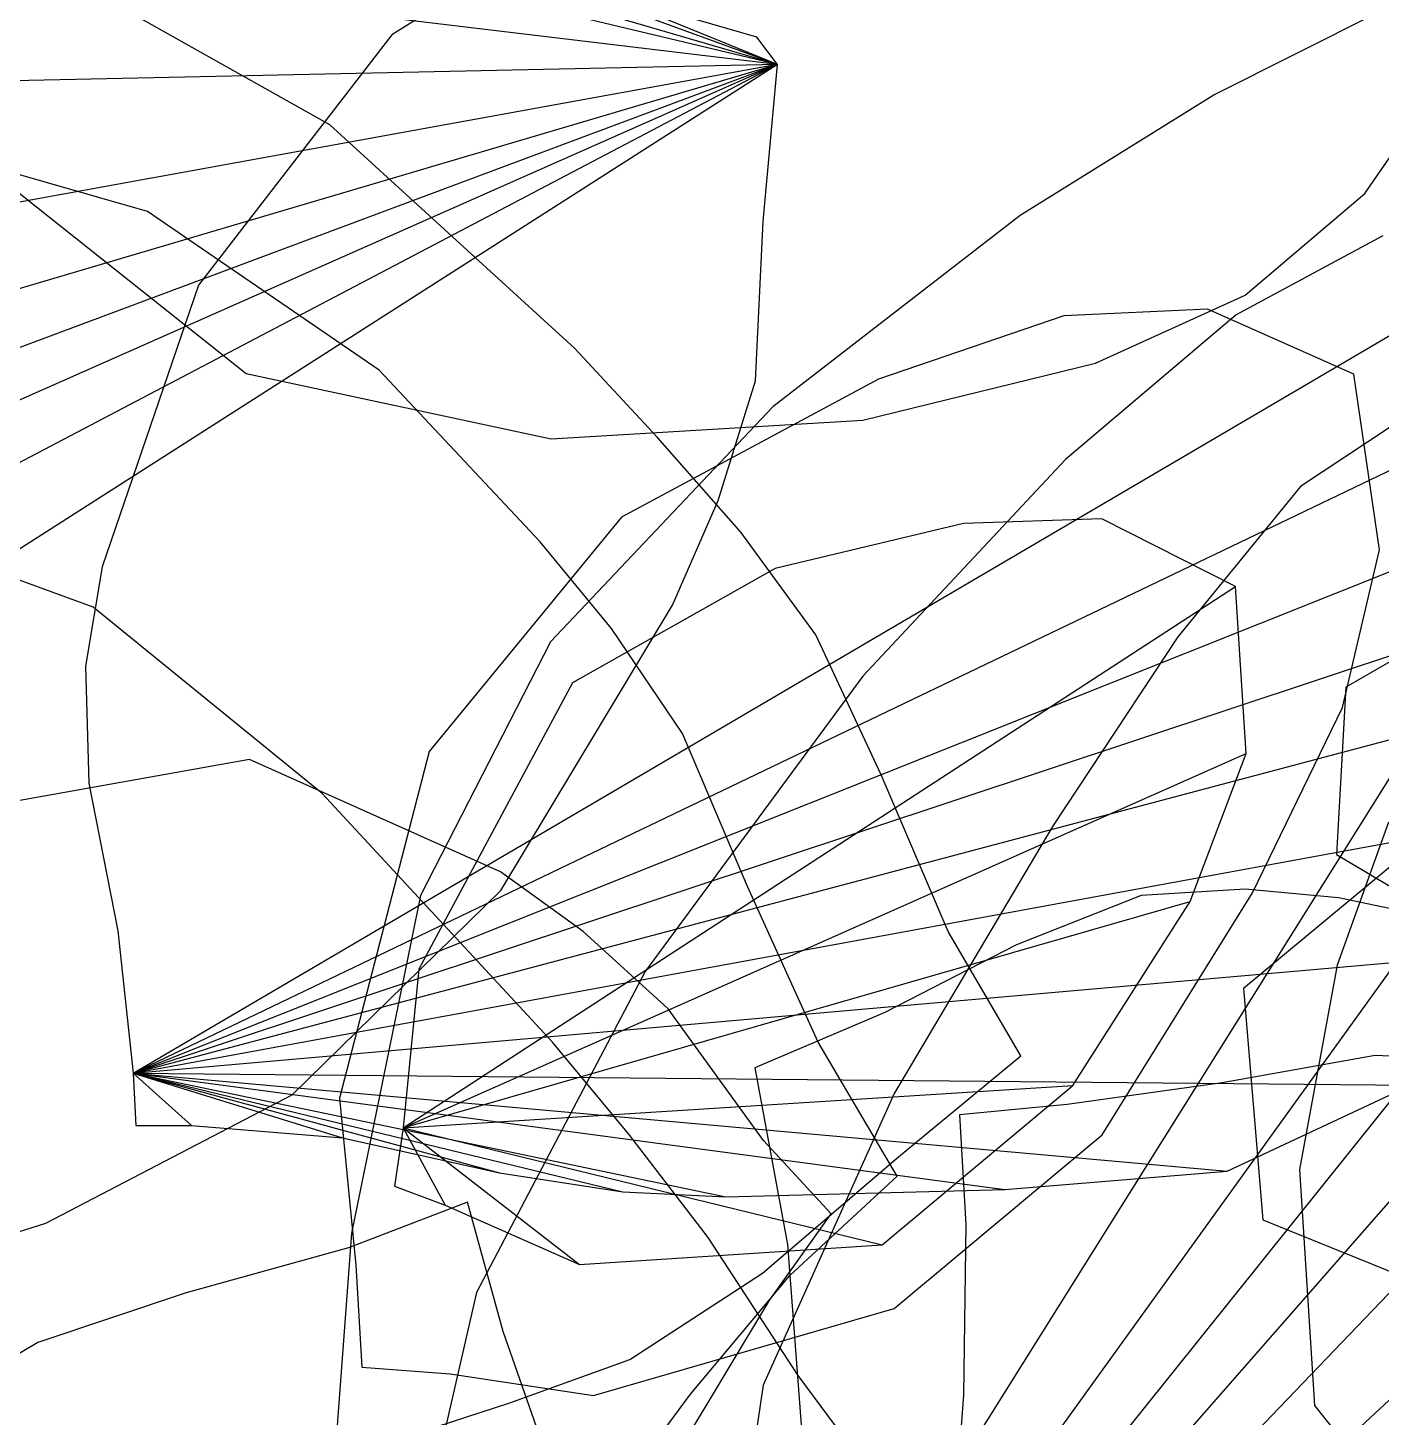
# Model space of a CAD drawing. Extents: x -23.2 to 18.8, y -18.4 to 11.3.
# Drawn here: x -4.3165 to -4.2648, y -0.546 to -0.4929 of the extents above; entities that cross this region are included whole.
import ezdxf

# ---------------------------------------------------------------- set-up
doc = ezdxf.new("R2010")
doc.units = 0
doc.layers.add('FURNISHINGELEMENT', color=8, linetype='Continuous')

msp = doc.modelspace()

# ---------------------------------------------------------------- linework, layer by layer
at = {"layer": 'FURNISHINGELEMENT'}
for p, q in [((-4.292127, -0.486596, 4.261535), (-4.302587, -0.493181, 4.271594)), ((-4.292127, -0.486596, 4.261535), (-4.302587, -0.493181, 4.271594)), ((-4.292127, -0.486596, 4.261535), (-4.302587, -0.493181, 4.271594)), ((-4.292127, -0.486596, 4.261535), (-4.302587, -0.493181, 4.271594)), ((-4.292127, -0.486596, 4.261535), (-4.302587, -0.493181, 4.271594)), ((-4.292127, -0.486596, 4.261535), (-4.302587, -0.493181, 4.271594)), ((-4.292127, -0.486596, 4.261535), (-4.302587, -0.493181, 4.271594)), ((-4.292127, -0.486596, 4.261535), (-4.302587, -0.493181, 4.271594)), ((-4.292127, -0.486596, 4.261535), (-4.302587, -0.493181, 4.271594)), ((-4.292127, -0.486596, 4.261535), (-4.302587, -0.493181, 4.271594)), ((-4.292127, -0.486596, 4.261535), (-4.302587, -0.493181, 4.271594)), ((-4.292127, -0.486596, 4.261535), (-4.302587, -0.493181, 4.271594)), ((-4.292127, -0.486596, 4.261535), (-4.302587, -0.493181, 4.271594)), ((-4.292127, -0.486596, 4.261535), (-4.302587, -0.493181, 4.271594)), ((-4.292127, -0.486596, 4.261535), (-4.302587, -0.493181, 4.271594)), ((-4.292127, -0.486596, 4.261535), (-4.302587, -0.493181, 4.271594)), ((-4.287847, -0.494316, 4.127811), (-4.309367, -0.489165, 4.121983)), ((-4.287847, -0.494316, 4.127811), (-4.305217, -0.48923, 4.124452)), ((-4.287847, -0.494316, 4.127811), (-4.300597, -0.489652, 4.126478)), ((-4.312477, -0.532875, 4.312757), (-4.238987, -0.489725, 4.223493)), ((-4.287847, -0.494316, 4.127811), (-4.320937, -0.49034, 4.113528)), ((-4.304957, -0.496621, 3.99501), (-4.313627, -0.491743, 3.984172)), ((-4.287847, -0.494316, 4.127811), (-4.294807, -0.491475, 4.12772)), ((-4.288637, -0.493273, 4.128281), (-4.294807, -0.491475, 4.12772)), ((-4.264907, -0.492338, 4.17357), (-4.271117, -0.495456, 4.179305)), ((-4.264907, -0.492338, 4.17357), (-4.271117, -0.495456, 4.179305)), ((-4.264907, -0.492338, 4.17357), (-4.271117, -0.495456, 4.179305)), ((-4.264907, -0.492338, 4.17357), (-4.271117, -0.495456, 4.179305)), ((-4.264907, -0.492338, 4.17357), (-4.271117, -0.495456, 4.179305)), ((-4.264907, -0.492338, 4.17357), (-4.271117, -0.495456, 4.179305)), ((-4.264907, -0.492338, 4.17357), (-4.271117, -0.495456, 4.179305)), ((-4.264907, -0.492338, 4.17357), (-4.271117, -0.495456, 4.179305)), ((-4.264907, -0.492338, 4.17357), (-4.271117, -0.495456, 4.179305)), ((-4.264907, -0.492338, 4.17357), (-4.271117, -0.495456, 4.179305)), ((-4.264907, -0.492338, 4.17357), (-4.271117, -0.495456, 4.179305)), ((-4.264907, -0.492338, 4.17357), (-4.271117, -0.495456, 4.179305)), ((-4.264907, -0.492338, 4.17357), (-4.271117, -0.495456, 4.179305)), ((-4.264907, -0.492338, 4.17357), (-4.271117, -0.495456, 4.179305)), ((-4.264907, -0.492338, 4.17357), (-4.271117, -0.495456, 4.179305)), ((-4.264907, -0.492338, 4.17357), (-4.271117, -0.495456, 4.179305)), ((-4.302587, -0.493181, 4.271594), (-4.309977, -0.502746, 4.28358)), ((-4.302587, -0.493181, 4.271594), (-4.309977, -0.502746, 4.28358)), ((-4.302587, -0.493181, 4.271594), (-4.309977, -0.502746, 4.28358)), ((-4.302587, -0.493181, 4.271594), (-4.309977, -0.502746, 4.28358)), ((-4.302587, -0.493181, 4.271594), (-4.309977, -0.502746, 4.28358)), ((-4.302587, -0.493181, 4.271594), (-4.309977, -0.502746, 4.28358)), ((-4.302587, -0.493181, 4.271594), (-4.309977, -0.502746, 4.28358)), ((-4.302587, -0.493181, 4.271594), (-4.309977, -0.502746, 4.28358)), ((-4.302587, -0.493181, 4.271594), (-4.309977, -0.502746, 4.28358)), ((-4.302587, -0.493181, 4.271594), (-4.309977, -0.502746, 4.28358)), ((-4.302587, -0.493181, 4.271594), (-4.309977, -0.502746, 4.28358)), ((-4.302587, -0.493181, 4.271594), (-4.309977, -0.502746, 4.28358)), ((-4.302587, -0.493181, 4.271594), (-4.309977, -0.502746, 4.28358)), ((-4.302587, -0.493181, 4.271594), (-4.309977, -0.502746, 4.28358)), ((-4.302587, -0.493181, 4.271594), (-4.309977, -0.502746, 4.28358)), ((-4.302587, -0.493181, 4.271594), (-4.309977, -0.502746, 4.28358)), ((-4.299977, -0.578314, 4.22755), (-4.246747, -0.493341, 4.161417)), ((-4.287847, -0.494316, 4.127811), (-4.288637, -0.493273, 4.128281)), ((-4.265387, -0.499239, 4.035913), (-4.261177, -0.49315, 4.032969)), ((-4.287847, -0.494316, 4.127811), (-4.352337, -0.535534, 4.065579)), ((-4.287847, -0.494316, 4.127811), (-4.352117, -0.528049, 4.068796)), ((-4.287847, -0.494316, 4.127811), (-4.350467, -0.522035, 4.072986)), ((-4.287847, -0.494316, 4.127811), (-4.347277, -0.516503, 4.078314)), ((-4.287847, -0.494316, 4.127811), (-4.343137, -0.510658, 4.084341)), ((-4.287847, -0.494316, 4.127811), (-4.337837, -0.503388, 4.092445)), ((-4.287847, -0.494316, 4.127811), (-4.330557, -0.495221, 4.10342)), ((-4.288387, -0.500311, 4.124527), (-4.287847, -0.494316, 4.127811)), ((-4.288387, -0.500311, 4.124527), (-4.287847, -0.494316, 4.127811)), ((-4.288387, -0.500311, 4.124527), (-4.287847, -0.494316, 4.127811)), ((-4.288387, -0.500311, 4.124527), (-4.287847, -0.494316, 4.127811)), ((-4.288387, -0.500311, 4.124527), (-4.287847, -0.494316, 4.127811)), ((-4.288387, -0.500311, 4.124527), (-4.287847, -0.494316, 4.127811)), ((-4.288387, -0.500311, 4.124527), (-4.287847, -0.494316, 4.127811)), ((-4.288387, -0.500311, 4.124527), (-4.287847, -0.494316, 4.127811)), ((-4.288387, -0.500311, 4.124527), (-4.287847, -0.494316, 4.127811)), ((-4.288387, -0.500311, 4.124527), (-4.287847, -0.494316, 4.127811)), ((-4.288387, -0.500311, 4.124527), (-4.287847, -0.494316, 4.127811)), ((-4.288387, -0.500311, 4.124527), (-4.287847, -0.494316, 4.127811)), ((-4.288387, -0.500311, 4.124527), (-4.287847, -0.494316, 4.127811)), ((-4.271117, -0.495456, 4.179305), (-4.278567, -0.500089, 4.186183)), ((-4.271117, -0.495456, 4.179305), (-4.278567, -0.500089, 4.186183)), ((-4.271117, -0.495456, 4.179305), (-4.278567, -0.500089, 4.186183)), ((-4.271117, -0.495456, 4.179305), (-4.278567, -0.500089, 4.186183)), ((-4.271117, -0.495456, 4.179305), (-4.278567, -0.500089, 4.186183)), ((-4.271117, -0.495456, 4.179305), (-4.278567, -0.500089, 4.186183)), ((-4.271117, -0.495456, 4.179305), (-4.278567, -0.500089, 4.186183)), ((-4.271117, -0.495456, 4.179305), (-4.278567, -0.500089, 4.186183)), ((-4.271117, -0.495456, 4.179305), (-4.278567, -0.500089, 4.186183)), ((-4.271117, -0.495456, 4.179305), (-4.278567, -0.500089, 4.186183)), ((-4.271117, -0.495456, 4.179305), (-4.278567, -0.500089, 4.186183)), ((-4.271117, -0.495456, 4.179305), (-4.278567, -0.500089, 4.186183)), ((-4.271117, -0.495456, 4.179305), (-4.278567, -0.500089, 4.186183)), ((-4.271117, -0.495456, 4.179305), (-4.278567, -0.500089, 4.186183)), ((-4.271117, -0.495456, 4.179305), (-4.278567, -0.500089, 4.186183)), ((-4.271117, -0.495456, 4.179305), (-4.278567, -0.500089, 4.186183)), ((-4.295607, -0.505155, 4.001156), (-4.304957, -0.496621, 3.99501)), ((-4.311927, -0.499927, 4.274942), (-4.321507, -0.497199, 4.266146)), ((-4.312477, -0.532875, 4.312757), (-4.238397, -0.497328, 4.227197)), ((-4.317907, -0.498388, 4.0743), (-4.308157, -0.506121, 4.06763)), ((-4.269957, -0.503134, 4.039703), (-4.265387, -0.499239, 4.035913)), ((-4.303077, -0.505995, 4.285343), (-4.311927, -0.499927, 4.274942)), ((-4.299977, -0.578314, 4.22755), (-4.243637, -0.500096, 4.164667)), ((-4.288687, -0.50641, 4.120839), (-4.288387, -0.500311, 4.124527)), ((-4.288687, -0.50641, 4.120839), (-4.288387, -0.500311, 4.124527)), ((-4.288687, -0.50641, 4.120839), (-4.288387, -0.500311, 4.124527)), ((-4.288687, -0.50641, 4.120839), (-4.288387, -0.500311, 4.124527)), ((-4.288687, -0.50641, 4.120839), (-4.288387, -0.500311, 4.124527)), ((-4.288687, -0.50641, 4.120839), (-4.288387, -0.500311, 4.124527)), ((-4.288687, -0.50641, 4.120839), (-4.288387, -0.500311, 4.124527)), ((-4.288687, -0.50641, 4.120839), (-4.288387, -0.500311, 4.124527)), ((-4.288687, -0.50641, 4.120839), (-4.288387, -0.500311, 4.124527)), ((-4.288687, -0.50641, 4.120839), (-4.288387, -0.500311, 4.124527)), ((-4.288687, -0.50641, 4.120839), (-4.288387, -0.500311, 4.124527)), ((-4.288687, -0.50641, 4.120839), (-4.288387, -0.500311, 4.124527)), ((-4.288687, -0.50641, 4.120839), (-4.288387, -0.500311, 4.124527)), ((-4.278567, -0.500089, 4.186183), (-4.288027, -0.507395, 4.195473)), ((-4.278567, -0.500089, 4.186183), (-4.288027, -0.507395, 4.195473)), ((-4.278567, -0.500089, 4.186183), (-4.288027, -0.507395, 4.195473)), ((-4.278567, -0.500089, 4.186183), (-4.288027, -0.507395, 4.195473)), ((-4.278567, -0.500089, 4.186183), (-4.288027, -0.507395, 4.195473)), ((-4.278567, -0.500089, 4.186183), (-4.288027, -0.507395, 4.195473)), ((-4.278567, -0.500089, 4.186183), (-4.288027, -0.507395, 4.195473)), ((-4.278567, -0.500089, 4.186183), (-4.288027, -0.507395, 4.195473)), ((-4.278567, -0.500089, 4.186183), (-4.288027, -0.507395, 4.195473)), ((-4.278567, -0.500089, 4.186183), (-4.288027, -0.507395, 4.195473)), ((-4.278567, -0.500089, 4.186183), (-4.288027, -0.507395, 4.195473)), ((-4.278567, -0.500089, 4.186183), (-4.288027, -0.507395, 4.195473)), ((-4.278567, -0.500089, 4.186183), (-4.288027, -0.507395, 4.195473)), ((-4.278567, -0.500089, 4.186183), (-4.288027, -0.507395, 4.195473)), ((-4.278567, -0.500089, 4.186183), (-4.288027, -0.507395, 4.195473)), ((-4.278567, -0.500089, 4.186183), (-4.288027, -0.507395, 4.195473)), ((-4.264697, -0.500863, 4.101572), (-4.270307, -0.50388, 4.104844)), ((-4.309977, -0.502746, 4.28358), (-4.313667, -0.513519, 4.295604)), ((-4.309977, -0.502746, 4.28358), (-4.313667, -0.513519, 4.295604)), ((-4.309977, -0.502746, 4.28358), (-4.313667, -0.513519, 4.295604)), ((-4.309977, -0.502746, 4.28358), (-4.313667, -0.513519, 4.295604)), ((-4.309977, -0.502746, 4.28358), (-4.313667, -0.513519, 4.295604)), ((-4.309977, -0.502746, 4.28358), (-4.313667, -0.513519, 4.295604)), ((-4.309977, -0.502746, 4.28358), (-4.313667, -0.513519, 4.295604)), ((-4.309977, -0.502746, 4.28358), (-4.313667, -0.513519, 4.295604)), ((-4.309977, -0.502746, 4.28358), (-4.313667, -0.513519, 4.295604)), ((-4.309977, -0.502746, 4.28358), (-4.313667, -0.513519, 4.295604)), ((-4.309977, -0.502746, 4.28358), (-4.313667, -0.513519, 4.295604)), ((-4.309977, -0.502746, 4.28358), (-4.313667, -0.513519, 4.295604)), ((-4.309977, -0.502746, 4.28358), (-4.313667, -0.513519, 4.295604)), ((-4.309977, -0.502746, 4.28358), (-4.313667, -0.513519, 4.295604)), ((-4.309977, -0.502746, 4.28358), (-4.313667, -0.513519, 4.295604)), ((-4.309977, -0.502746, 4.28358), (-4.313667, -0.513519, 4.295604)), ((-4.275687, -0.505724, 4.044491), (-4.269957, -0.503134, 4.039703)), ((-4.312477, -0.532875, 4.312757), (-4.239117, -0.503585, 4.231846)), ((-4.276897, -0.503919, 3.966999), (-4.283987, -0.506336, 3.972949)), ((-4.271407, -0.503663, 3.962871), (-4.276897, -0.503919, 3.966999)), ((-4.270307, -0.50388, 4.104844), (-4.276837, -0.509407, 4.10925)), ((-4.265807, -0.506151, 3.959992), (-4.271407, -0.503663, 3.962871)), ((-4.292437, -0.508569, 4.002641), (-4.295607, -0.505155, 4.001156)), ((-4.308157, -0.506121, 4.06763), (-4.296497, -0.508626, 4.059668)), ((-4.296917, -0.512555, 4.29347), (-4.303077, -0.505995, 4.285343)), ((-4.284577, -0.507905, 4.051237), (-4.275687, -0.505724, 4.044491)), ((-4.264827, -0.512864, 3.9629), (-4.265807, -0.506151, 3.959992)), ((-4.299977, -0.578314, 4.22755), (-4.242297, -0.506346, 4.168629)), ((-4.283987, -0.506336, 3.972949), (-4.293807, -0.51162, 3.98171)), ((-4.290107, -0.51098, 4.117657), (-4.288687, -0.50641, 4.120839)), ((-4.290107, -0.51098, 4.117657), (-4.288687, -0.50641, 4.120839)), ((-4.290107, -0.51098, 4.117657), (-4.288687, -0.50641, 4.120839)), ((-4.290107, -0.51098, 4.117657), (-4.288687, -0.50641, 4.120839)), ((-4.290107, -0.51098, 4.117657), (-4.288687, -0.50641, 4.120839)), ((-4.290107, -0.51098, 4.117657), (-4.288687, -0.50641, 4.120839)), ((-4.290107, -0.51098, 4.117657), (-4.288687, -0.50641, 4.120839)), ((-4.290107, -0.51098, 4.117657), (-4.288687, -0.50641, 4.120839)), ((-4.290107, -0.51098, 4.117657), (-4.288687, -0.50641, 4.120839)), ((-4.290107, -0.51098, 4.117657), (-4.288687, -0.50641, 4.120839)), ((-4.290107, -0.51098, 4.117657), (-4.288687, -0.50641, 4.120839)), ((-4.290107, -0.51098, 4.117657), (-4.288687, -0.50641, 4.120839)), ((-4.290107, -0.51098, 4.117657), (-4.288687, -0.50641, 4.120839)), ((-4.262567, -0.506948, 4.030254), (-4.267847, -0.510439, 4.033816)), ((-4.288027, -0.507395, 4.195473), (-4.296527, -0.516382, 4.206414)), ((-4.288027, -0.507395, 4.195473), (-4.296527, -0.516382, 4.206414)), ((-4.288027, -0.507395, 4.195473), (-4.296527, -0.516382, 4.206414)), ((-4.288027, -0.507395, 4.195473), (-4.296527, -0.516382, 4.206414)), ((-4.288027, -0.507395, 4.195473), (-4.296527, -0.516382, 4.206414)), ((-4.288027, -0.507395, 4.195473), (-4.296527, -0.516382, 4.206414)), ((-4.288027, -0.507395, 4.195473), (-4.296527, -0.516382, 4.206414)), ((-4.288027, -0.507395, 4.195473), (-4.296527, -0.516382, 4.206414)), ((-4.288027, -0.507395, 4.195473), (-4.296527, -0.516382, 4.206414)), ((-4.288027, -0.507395, 4.195473), (-4.296527, -0.516382, 4.206414)), ((-4.288027, -0.507395, 4.195473), (-4.296527, -0.516382, 4.206414)), ((-4.288027, -0.507395, 4.195473), (-4.296527, -0.516382, 4.206414)), ((-4.288027, -0.507395, 4.195473), (-4.296527, -0.516382, 4.206414)), ((-4.288027, -0.507395, 4.195473), (-4.296527, -0.516382, 4.206414)), ((-4.288027, -0.507395, 4.195473), (-4.296527, -0.516382, 4.206414)), ((-4.288027, -0.507395, 4.195473), (-4.296527, -0.516382, 4.206414)), ((-4.296497, -0.508626, 4.059668), (-4.284577, -0.507905, 4.051237)), ((-4.289247, -0.512191, 4.003498), (-4.292437, -0.508569, 4.002641)), ((-4.312477, -0.532875, 4.312757), (-4.241237, -0.509211, 4.237542)), ((-4.276837, -0.509407, 4.10925), (-4.284577, -0.517695, 4.114864)), ((-4.267847, -0.510439, 4.033816), (-4.272537, -0.516197, 4.038032)), ((-4.291857, -0.514981, 4.114519), (-4.290107, -0.51098, 4.117657)), ((-4.291857, -0.514981, 4.114519), (-4.290107, -0.51098, 4.117657)), ((-4.291857, -0.514981, 4.114519), (-4.290107, -0.51098, 4.117657)), ((-4.291857, -0.514981, 4.114519), (-4.290107, -0.51098, 4.117657)), ((-4.291857, -0.514981, 4.114519), (-4.290107, -0.51098, 4.117657)), ((-4.291857, -0.514981, 4.114519), (-4.290107, -0.51098, 4.117657)), ((-4.291857, -0.514981, 4.114519), (-4.290107, -0.51098, 4.117657)), ((-4.291857, -0.514981, 4.114519), (-4.290107, -0.51098, 4.117657)), ((-4.291857, -0.514981, 4.114519), (-4.290107, -0.51098, 4.117657)), ((-4.291857, -0.514981, 4.114519), (-4.290107, -0.51098, 4.117657)), ((-4.291857, -0.514981, 4.114519), (-4.290107, -0.51098, 4.117657)), ((-4.291857, -0.514981, 4.114519), (-4.290107, -0.51098, 4.117657)), ((-4.291857, -0.514981, 4.114519), (-4.290107, -0.51098, 4.117657)), ((-4.314007, -0.515051, 4.209091), (-4.323047, -0.511753, 4.198031)), ((-4.293807, -0.51162, 3.98171), (-4.301167, -0.520569, 3.991063)), ((-4.280727, -0.511862, 3.88334), (-4.287927, -0.513582, 3.890898)), ((-4.280727, -0.511862, 3.88334), (-4.287927, -0.513582, 3.890898)), ((-4.280727, -0.511862, 3.88334), (-4.287927, -0.513582, 3.890898)), ((-4.280727, -0.511862, 3.88334), (-4.287927, -0.513582, 3.890898)), ((-4.280727, -0.511862, 3.88334), (-4.287927, -0.513582, 3.890898)), ((-4.280727, -0.511862, 3.88334), (-4.287927, -0.513582, 3.890898)), ((-4.280727, -0.511862, 3.88334), (-4.287927, -0.513582, 3.890898)), ((-4.280727, -0.511862, 3.88334), (-4.287927, -0.513582, 3.890898)), ((-4.275447, -0.511682, 3.878646), (-4.280727, -0.511862, 3.88334)), ((-4.275447, -0.511682, 3.878646), (-4.280727, -0.511862, 3.88334)), ((-4.275447, -0.511682, 3.878646), (-4.280727, -0.511862, 3.88334)), ((-4.275447, -0.511682, 3.878646), (-4.280727, -0.511862, 3.88334)), ((-4.275447, -0.511682, 3.878646), (-4.280727, -0.511862, 3.88334)), ((-4.275447, -0.511682, 3.878646), (-4.280727, -0.511862, 3.88334)), ((-4.275447, -0.511682, 3.878646), (-4.280727, -0.511862, 3.88334)), ((-4.275447, -0.511682, 3.878646), (-4.280727, -0.511862, 3.88334)), ((-4.270337, -0.514266, 3.875697), (-4.275447, -0.511682, 3.878646)), ((-4.270337, -0.514266, 3.875697), (-4.275447, -0.511682, 3.878646)), ((-4.270337, -0.514266, 3.875697), (-4.275447, -0.511682, 3.878646)), ((-4.270337, -0.514266, 3.875697), (-4.275447, -0.511682, 3.878646)), ((-4.270337, -0.514266, 3.875697), (-4.275447, -0.511682, 3.878646)), ((-4.270337, -0.514266, 3.875697), (-4.275447, -0.511682, 3.878646)), ((-4.270337, -0.514266, 3.875697), (-4.275447, -0.511682, 3.878646)), ((-4.270337, -0.514266, 3.875697), (-4.275447, -0.511682, 3.878646)), ((-4.286377, -0.51612, 4.003509), (-4.289247, -0.512191, 4.003498)), ((-4.299977, -0.578314, 4.22755), (-4.242497, -0.512744, 4.173374)), ((-4.294187, -0.515867, 4.296777), (-4.296917, -0.512555, 4.29347)), ((-4.266247, -0.518896, 3.967091), (-4.264827, -0.512864, 3.9629)), ((-4.313667, -0.513519, 4.295604), (-4.314297, -0.51731, 4.299755)), ((-4.313667, -0.513519, 4.295604), (-4.314297, -0.51731, 4.299755)), ((-4.313667, -0.513519, 4.295604), (-4.314297, -0.51731, 4.299755)), ((-4.313667, -0.513519, 4.295604), (-4.314297, -0.51731, 4.299755)), ((-4.313667, -0.513519, 4.295604), (-4.314297, -0.51731, 4.299755)), ((-4.313667, -0.513519, 4.295604), (-4.314297, -0.51731, 4.299755)), ((-4.313667, -0.513519, 4.295604), (-4.314297, -0.51731, 4.299755)), ((-4.313667, -0.513519, 4.295604), (-4.314297, -0.51731, 4.299755)), ((-4.313667, -0.513519, 4.295604), (-4.314297, -0.51731, 4.299755)), ((-4.313667, -0.513519, 4.295604), (-4.314297, -0.51731, 4.299755)), ((-4.313667, -0.513519, 4.295604), (-4.314297, -0.51731, 4.299755)), ((-4.313667, -0.513519, 4.295604), (-4.314297, -0.51731, 4.299755)), ((-4.313667, -0.513519, 4.295604), (-4.314297, -0.51731, 4.299755)), ((-4.313667, -0.513519, 4.295604), (-4.314297, -0.51731, 4.299755)), ((-4.313667, -0.513519, 4.295604), (-4.314297, -0.51731, 4.299755)), ((-4.313667, -0.513519, 4.295604), (-4.314297, -0.51731, 4.299755)), ((-4.287927, -0.513582, 3.890898), (-4.295687, -0.517951, 3.901578)), ((-4.287927, -0.513582, 3.890898), (-4.295687, -0.517951, 3.901578)), ((-4.287927, -0.513582, 3.890898), (-4.295687, -0.517951, 3.901578)), ((-4.287927, -0.513582, 3.890898), (-4.295687, -0.517951, 3.901578)), ((-4.287927, -0.513582, 3.890898), (-4.295687, -0.517951, 3.901578)), ((-4.287927, -0.513582, 3.890898), (-4.295687, -0.517951, 3.901578)), ((-4.287927, -0.513582, 3.890898), (-4.295687, -0.517951, 3.901578)), ((-4.287927, -0.513582, 3.890898), (-4.295687, -0.517951, 3.901578)), ((-4.302157, -0.53496, 3.914517), (-4.270337, -0.514266, 3.875697)), ((-4.269927, -0.520652, 3.878786), (-4.270337, -0.514266, 3.875697)), ((-4.269927, -0.520652, 3.878786), (-4.270337, -0.514266, 3.875697)), ((-4.269927, -0.520652, 3.878786), (-4.270337, -0.514266, 3.875697)), ((-4.269927, -0.520652, 3.878786), (-4.270337, -0.514266, 3.875697)), ((-4.269927, -0.520652, 3.878786), (-4.270337, -0.514266, 3.875697)), ((-4.269927, -0.520652, 3.878786), (-4.270337, -0.514266, 3.875697)), ((-4.269927, -0.520652, 3.878786), (-4.270337, -0.514266, 3.875697)), ((-4.305257, -0.522182, 4.217982), (-4.314007, -0.515051, 4.209091)), ((-4.312477, -0.532875, 4.312757), (-4.245067, -0.514987, 4.244594)), ((-4.298417, -0.525889, 4.105708), (-4.291857, -0.514981, 4.114519)), ((-4.298417, -0.525889, 4.105708), (-4.291857, -0.514981, 4.114519)), ((-4.298417, -0.525889, 4.105708), (-4.291857, -0.514981, 4.114519)), ((-4.298417, -0.525889, 4.105708), (-4.291857, -0.514981, 4.114519)), ((-4.298417, -0.525889, 4.105708), (-4.291857, -0.514981, 4.114519)), ((-4.298417, -0.525889, 4.105708), (-4.291857, -0.514981, 4.114519)), ((-4.298417, -0.525889, 4.105708), (-4.291857, -0.514981, 4.114519)), ((-4.298417, -0.525889, 4.105708), (-4.291857, -0.514981, 4.114519)), ((-4.298417, -0.525889, 4.105708), (-4.291857, -0.514981, 4.114519)), ((-4.298417, -0.525889, 4.105708), (-4.291857, -0.514981, 4.114519)), ((-4.298417, -0.525889, 4.105708), (-4.291857, -0.514981, 4.114519)), ((-4.298417, -0.525889, 4.105708), (-4.291857, -0.514981, 4.114519)), ((-4.298417, -0.525889, 4.105708), (-4.291857, -0.514981, 4.114519)), ((-4.260447, -0.514864, 3.742086), (-4.266117, -0.518111, 3.743752)), ((-4.291477, -0.519882, 4.299697), (-4.294187, -0.515867, 4.296777)), ((-4.283877, -0.521465, 4.002678), (-4.286377, -0.51612, 4.003509)), ((-4.272537, -0.516197, 4.038032), (-4.277327, -0.523442, 4.041971)), ((-4.296527, -0.516382, 4.206414), (-4.301487, -0.526082, 4.217254)), ((-4.296527, -0.516382, 4.206414), (-4.301487, -0.526082, 4.217254)), ((-4.296527, -0.516382, 4.206414), (-4.301487, -0.526082, 4.217254)), ((-4.296527, -0.516382, 4.206414), (-4.301487, -0.526082, 4.217254)), ((-4.296527, -0.516382, 4.206414), (-4.301487, -0.526082, 4.217254)), ((-4.296527, -0.516382, 4.206414), (-4.301487, -0.526082, 4.217254)), ((-4.296527, -0.516382, 4.206414), (-4.301487, -0.526082, 4.217254)), ((-4.296527, -0.516382, 4.206414), (-4.301487, -0.526082, 4.217254)), ((-4.296527, -0.516382, 4.206414), (-4.301487, -0.526082, 4.217254)), ((-4.296527, -0.516382, 4.206414), (-4.301487, -0.526082, 4.217254)), ((-4.296527, -0.516382, 4.206414), (-4.301487, -0.526082, 4.217254)), ((-4.296527, -0.516382, 4.206414), (-4.301487, -0.526082, 4.217254)), ((-4.296527, -0.516382, 4.206414), (-4.301487, -0.526082, 4.217254)), ((-4.296527, -0.516382, 4.206414), (-4.301487, -0.526082, 4.217254)), ((-4.296527, -0.516382, 4.206414), (-4.301487, -0.526082, 4.217254)), ((-4.296527, -0.516382, 4.206414), (-4.301487, -0.526082, 4.217254)), ((-4.314297, -0.51731, 4.299755), (-4.314177, -0.521785, 4.304112)), ((-4.314297, -0.51731, 4.299755), (-4.314177, -0.521785, 4.304112)), ((-4.314297, -0.51731, 4.299755), (-4.314177, -0.521785, 4.304112)), ((-4.314297, -0.51731, 4.299755), (-4.314177, -0.521785, 4.304112)), ((-4.314297, -0.51731, 4.299755), (-4.314177, -0.521785, 4.304112)), ((-4.314297, -0.51731, 4.299755), (-4.314177, -0.521785, 4.304112)), ((-4.314297, -0.51731, 4.299755), (-4.314177, -0.521785, 4.304112)), ((-4.314297, -0.51731, 4.299755), (-4.314177, -0.521785, 4.304112)), ((-4.314297, -0.51731, 4.299755), (-4.314177, -0.521785, 4.304112)), ((-4.314297, -0.51731, 4.299755), (-4.314177, -0.521785, 4.304112)), ((-4.314297, -0.51731, 4.299755), (-4.314177, -0.521785, 4.304112)), ((-4.314297, -0.51731, 4.299755), (-4.314177, -0.521785, 4.304112)), ((-4.314297, -0.51731, 4.299755), (-4.314177, -0.521785, 4.304112)), ((-4.314297, -0.51731, 4.299755), (-4.314177, -0.521785, 4.304112)), ((-4.314297, -0.51731, 4.299755), (-4.314177, -0.521785, 4.304112)), ((-4.314297, -0.51731, 4.299755), (-4.314177, -0.521785, 4.304112)), ((-4.284577, -0.517695, 4.114864), (-4.292897, -0.52898, 4.121822)), ((-4.295687, -0.517951, 3.901578), (-4.301557, -0.5289, 3.911199)), ((-4.295687, -0.517951, 3.901578), (-4.301557, -0.5289, 3.911199)), ((-4.295687, -0.517951, 3.901578), (-4.301557, -0.5289, 3.911199)), ((-4.295687, -0.517951, 3.901578), (-4.301557, -0.5289, 3.911199)), ((-4.295687, -0.517951, 3.901578), (-4.301557, -0.5289, 3.911199)), ((-4.295687, -0.517951, 3.901578), (-4.301557, -0.5289, 3.911199)), ((-4.295687, -0.517951, 3.901578), (-4.301557, -0.5289, 3.911199)), ((-4.295687, -0.517951, 3.901578), (-4.301557, -0.5289, 3.911199)), ((-4.266117, -0.518111, 3.743752), (-4.266477, -0.524507, 3.747084)), ((-4.269677, -0.525975, 3.972823), (-4.266247, -0.518896, 3.967091)), ((-4.288987, -0.525733, 4.301934), (-4.291477, -0.519882, 4.299697)), ((-4.299977, -0.578314, 4.22755), (-4.244077, -0.520013, 4.179029)), ((-4.308027, -0.520882, 4.012004), (-4.318807, -0.522808, 4.002888)), ((-4.298437, -0.525175, 4.020941), (-4.308027, -0.520882, 4.012004)), ((-4.301167, -0.520569, 3.991063), (-4.304587, -0.53383, 3.999502)), ((-4.302157, -0.53496, 3.914517), (-4.269927, -0.520652, 3.878786)), ((-4.272067, -0.526307, 3.883806), (-4.269927, -0.520652, 3.878786)), ((-4.272067, -0.526307, 3.883806), (-4.269927, -0.520652, 3.878786)), ((-4.272067, -0.526307, 3.883806), (-4.269927, -0.520652, 3.878786)), ((-4.272067, -0.526307, 3.883806), (-4.269927, -0.520652, 3.878786)), ((-4.272067, -0.526307, 3.883806), (-4.269927, -0.520652, 3.878786)), ((-4.272067, -0.526307, 3.883806), (-4.269927, -0.520652, 3.878786)), ((-4.312477, -0.532875, 4.312757), (-4.250607, -0.521511, 4.25357)), ((-4.281317, -0.527458, 4.000889), (-4.283877, -0.521465, 4.002678)), ((-4.314177, -0.521785, 4.304112), (-4.313067, -0.527433, 4.308674)), ((-4.314177, -0.521785, 4.304112), (-4.313067, -0.527433, 4.308674)), ((-4.314177, -0.521785, 4.304112), (-4.313067, -0.527433, 4.308674)), ((-4.314177, -0.521785, 4.304112), (-4.313067, -0.527433, 4.308674)), ((-4.314177, -0.521785, 4.304112), (-4.313067, -0.527433, 4.308674)), ((-4.314177, -0.521785, 4.304112), (-4.313067, -0.527433, 4.308674)), ((-4.314177, -0.521785, 4.304112), (-4.313067, -0.527433, 4.308674)), ((-4.314177, -0.521785, 4.304112), (-4.313067, -0.527433, 4.308674)), ((-4.314177, -0.521785, 4.304112), (-4.313067, -0.527433, 4.308674)), ((-4.314177, -0.521785, 4.304112), (-4.313067, -0.527433, 4.308674)), ((-4.314177, -0.521785, 4.304112), (-4.313067, -0.527433, 4.308674)), ((-4.314177, -0.521785, 4.304112), (-4.313067, -0.527433, 4.308674)), ((-4.314177, -0.521785, 4.304112), (-4.313067, -0.527433, 4.308674)), ((-4.314177, -0.521785, 4.304112), (-4.313067, -0.527433, 4.308674)), ((-4.314177, -0.521785, 4.304112), (-4.313067, -0.527433, 4.308674)), ((-4.314177, -0.521785, 4.304112), (-4.313067, -0.527433, 4.308674)), ((-4.296447, -0.531682, 4.224395), (-4.305257, -0.522182, 4.217982)), ((-4.277327, -0.523442, 4.041971), (-4.283387, -0.533642, 4.046211)), ((-4.264487, -0.523282, 3.871659), (-4.266447, -0.528738, 3.876537)), ((-4.263137, -0.523907, 3.746186), (-4.270027, -0.529638, 3.747728)), ((-4.266477, -0.524507, 3.747084), (-4.261167, -0.527657, 3.74875)), ((-4.295267, -0.527456, 4.023633), (-4.298437, -0.525175, 4.020941)), ((-4.286287, -0.531689, 4.30345), (-4.288987, -0.525733, 4.301934)), ((-4.306397, -0.533697, 4.098269), (-4.298417, -0.525889, 4.105708)), ((-4.306397, -0.533697, 4.098269), (-4.298417, -0.525889, 4.105708)), ((-4.306397, -0.533697, 4.098269), (-4.298417, -0.525889, 4.105708)), ((-4.306397, -0.533697, 4.098269), (-4.298417, -0.525889, 4.105708)), ((-4.306397, -0.533697, 4.098269), (-4.298417, -0.525889, 4.105708)), ((-4.306397, -0.533697, 4.098269), (-4.298417, -0.525889, 4.105708)), ((-4.306397, -0.533697, 4.098269), (-4.298417, -0.525889, 4.105708)), ((-4.306397, -0.533697, 4.098269), (-4.298417, -0.525889, 4.105708)), ((-4.306397, -0.533697, 4.098269), (-4.298417, -0.525889, 4.105708)), ((-4.306397, -0.533697, 4.098269), (-4.298417, -0.525889, 4.105708)), ((-4.306397, -0.533697, 4.098269), (-4.298417, -0.525889, 4.105708)), ((-4.306397, -0.533697, 4.098269), (-4.298417, -0.525889, 4.105708)), ((-4.306397, -0.533697, 4.098269), (-4.298417, -0.525889, 4.105708)), ((-4.301487, -0.526082, 4.217254), (-4.304127, -0.538981, 4.225002)), ((-4.301487, -0.526082, 4.217254), (-4.304127, -0.538981, 4.225002)), ((-4.301487, -0.526082, 4.217254), (-4.304127, -0.538981, 4.225002)), ((-4.301487, -0.526082, 4.217254), (-4.304127, -0.538981, 4.225002)), ((-4.301487, -0.526082, 4.217254), (-4.304127, -0.538981, 4.225002)), ((-4.301487, -0.526082, 4.217254), (-4.304127, -0.538981, 4.225002)), ((-4.301487, -0.526082, 4.217254), (-4.304127, -0.538981, 4.225002)), ((-4.301487, -0.526082, 4.217254), (-4.304127, -0.538981, 4.225002)), ((-4.301487, -0.526082, 4.217254), (-4.304127, -0.538981, 4.225002)), ((-4.301487, -0.526082, 4.217254), (-4.304127, -0.538981, 4.225002)), ((-4.301487, -0.526082, 4.217254), (-4.304127, -0.538981, 4.225002)), ((-4.301487, -0.526082, 4.217254), (-4.304127, -0.538981, 4.225002)), ((-4.301487, -0.526082, 4.217254), (-4.304127, -0.538981, 4.225002)), ((-4.301487, -0.526082, 4.217254), (-4.304127, -0.538981, 4.225002)), ((-4.301487, -0.526082, 4.217254), (-4.304127, -0.538981, 4.225002)), ((-4.301487, -0.526082, 4.217254), (-4.304127, -0.538981, 4.225002)), ((-4.302157, -0.53496, 3.914517), (-4.272067, -0.526307, 3.883806)), ((-4.273937, -0.526082, 4.234058), (-4.278707, -0.527964, 4.238374)), ((-4.276547, -0.533346, 3.891999), (-4.272067, -0.526307, 3.883806)), ((-4.276547, -0.533346, 3.891999), (-4.272067, -0.526307, 3.883806)), ((-4.276547, -0.533346, 3.891999), (-4.272067, -0.526307, 3.883806)), ((-4.276547, -0.533346, 3.891999), (-4.272067, -0.526307, 3.883806)), ((-4.276547, -0.533346, 3.891999), (-4.272067, -0.526307, 3.883806)), ((-4.275427, -0.535226, 3.980778), (-4.269677, -0.525975, 3.972823)), ((-4.269957, -0.52584, 4.230068), (-4.273937, -0.526082, 4.234058)), ((-4.266397, -0.526165, 4.225937), (-4.269957, -0.52584, 4.230068)), ((-4.262837, -0.526919, 4.221915), (-4.266397, -0.526165, 4.225937)), ((-4.313067, -0.527433, 4.308674), (-4.312477, -0.532875, 4.312757)), ((-4.313067, -0.527433, 4.308674), (-4.312477, -0.532875, 4.312757)), ((-4.313067, -0.527433, 4.308674), (-4.312477, -0.532875, 4.312757)), ((-4.313067, -0.527433, 4.308674), (-4.312477, -0.532875, 4.312757)), ((-4.313067, -0.527433, 4.308674), (-4.312477, -0.532875, 4.312757)), ((-4.313067, -0.527433, 4.308674), (-4.312477, -0.532875, 4.312757)), ((-4.313067, -0.527433, 4.308674), (-4.312477, -0.532875, 4.312757)), ((-4.313067, -0.527433, 4.308674), (-4.312477, -0.532875, 4.312757)), ((-4.313067, -0.527433, 4.308674), (-4.312477, -0.532875, 4.312757)), ((-4.313067, -0.527433, 4.308674), (-4.312477, -0.532875, 4.312757)), ((-4.313067, -0.527433, 4.308674), (-4.312477, -0.532875, 4.312757)), ((-4.313067, -0.527433, 4.308674), (-4.312477, -0.532875, 4.312757)), ((-4.313067, -0.527433, 4.308674), (-4.312477, -0.532875, 4.312757)), ((-4.313067, -0.527433, 4.308674), (-4.312477, -0.532875, 4.312757)), ((-4.313067, -0.527433, 4.308674), (-4.312477, -0.532875, 4.312757)), ((-4.313067, -0.527433, 4.308674), (-4.312477, -0.532875, 4.312757)), ((-4.292027, -0.530411, 4.026215), (-4.295267, -0.527456, 4.023633)), ((-4.278537, -0.532206, 3.998388), (-4.281317, -0.527458, 4.000889)), ((-4.312477, -0.532875, 4.312757), (-4.257117, -0.528012, 4.264036)), ((-4.278707, -0.527964, 4.238374), (-4.283737, -0.530555, 4.242604)), ((-4.301557, -0.5289, 3.911199), (-4.302157, -0.53496, 3.914517)), ((-4.301557, -0.5289, 3.911199), (-4.302157, -0.53496, 3.914517)), ((-4.301557, -0.5289, 3.911199), (-4.302157, -0.53496, 3.914517)), ((-4.301557, -0.5289, 3.911199), (-4.302157, -0.53496, 3.914517)), ((-4.301557, -0.5289, 3.911199), (-4.302157, -0.53496, 3.914517)), ((-4.301557, -0.5289, 3.911199), (-4.302157, -0.53496, 3.914517)), ((-4.301557, -0.5289, 3.911199), (-4.302157, -0.53496, 3.914517)), ((-4.301557, -0.5289, 3.911199), (-4.302157, -0.53496, 3.914517)), ((-4.299977, -0.578314, 4.22755), (-4.246747, -0.528939, 4.185826)), ((-4.292897, -0.52898, 4.121822), (-4.299357, -0.541257, 4.129059)), ((-4.266447, -0.528738, 3.876537), (-4.267887, -0.536555, 3.884363)), ((-4.270027, -0.529638, 3.747728), (-4.269287, -0.538473, 3.750811)), ((-4.288377, -0.535444, 4.028284), (-4.292027, -0.530411, 4.026215)), ((-4.283737, -0.530555, 4.242604), (-4.288707, -0.532671, 4.245794)), ((-4.293527, -0.535207, 4.226018), (-4.296447, -0.531682, 4.224395)), ((-4.283267, -0.536811, 4.304391), (-4.286287, -0.531689, 4.30345)), ((-4.288707, -0.532671, 4.245794), (-4.287457, -0.539422, 4.246086)), ((-4.283217, -0.536073, 3.998449), (-4.278537, -0.532206, 3.998388)), ((-4.264987, -0.532196, 4.301369), (-4.270847, -0.533245, 4.304124)), ((-4.260307, -0.532388, 4.299054), (-4.264987, -0.532196, 4.301369)), ((-4.312477, -0.532875, 4.312757), (-4.263627, -0.533332, 4.274405)), ((-4.312477, -0.532875, 4.312757), (-4.270657, -0.536619, 4.284186)), ((-4.312477, -0.532875, 4.312757), (-4.279157, -0.537314, 4.293638)), ((-4.312477, -0.532875, 4.312757), (-4.289817, -0.537595, 4.304079)), ((-4.312477, -0.532875, 4.312757), (-4.293757, -0.537411, 4.307314)), ((-4.312477, -0.532875, 4.312757), (-4.298477, -0.536684, 4.310093)), ((-4.312477, -0.532875, 4.312757), (-4.304477, -0.535345, 4.312072)), ((-4.312477, -0.532875, 4.312757), (-4.310247, -0.534876, 4.313681)), ((-4.312477, -0.532875, 4.312757), (-4.312377, -0.534875, 4.314239)), ((-4.270847, -0.533245, 4.304124), (-4.276767, -0.534073, 4.305972)), ((-4.315817, -0.538604, 4.090852), (-4.306397, -0.533697, 4.098269)), ((-4.315817, -0.538604, 4.090852), (-4.306397, -0.533697, 4.098269)), ((-4.315817, -0.538604, 4.090852), (-4.306397, -0.533697, 4.098269)), ((-4.315817, -0.538604, 4.090852), (-4.306397, -0.533697, 4.098269)), ((-4.315817, -0.538604, 4.090852), (-4.306397, -0.533697, 4.098269)), ((-4.315817, -0.538604, 4.090852), (-4.306397, -0.533697, 4.098269)), ((-4.315817, -0.538604, 4.090852), (-4.306397, -0.533697, 4.098269)), ((-4.315817, -0.538604, 4.090852), (-4.306397, -0.533697, 4.098269)), ((-4.315817, -0.538604, 4.090852), (-4.306397, -0.533697, 4.098269)), ((-4.315817, -0.538604, 4.090852), (-4.306397, -0.533697, 4.098269)), ((-4.315817, -0.538604, 4.090852), (-4.306397, -0.533697, 4.098269)), ((-4.315817, -0.538604, 4.090852), (-4.306397, -0.533697, 4.098269)), ((-4.315817, -0.538604, 4.090852), (-4.306397, -0.533697, 4.098269)), ((-4.302157, -0.53496, 3.914517), (-4.276547, -0.533346, 3.891999)), ((-4.283387, -0.533642, 4.046211), (-4.288387, -0.544796, 4.050263)), ((-4.283837, -0.539435, 3.903118), (-4.276547, -0.533346, 3.891999)), ((-4.283837, -0.539435, 3.903118), (-4.276547, -0.533346, 3.891999)), ((-4.283837, -0.539435, 3.903118), (-4.276547, -0.533346, 3.891999)), ((-4.283837, -0.539435, 3.903118), (-4.276547, -0.533346, 3.891999)), ((-4.270657, -0.536619, 4.284186), (-4.263627, -0.533332, 4.274405)), ((-4.270657, -0.536619, 4.284186), (-4.263627, -0.533332, 4.274405)), ((-4.270657, -0.536619, 4.284186), (-4.263627, -0.533332, 4.274405)), ((-4.270657, -0.536619, 4.284186), (-4.263627, -0.533332, 4.274405)), ((-4.270657, -0.536619, 4.284186), (-4.263627, -0.533332, 4.274405)), ((-4.270657, -0.536619, 4.284186), (-4.263627, -0.533332, 4.274405)), ((-4.270657, -0.536619, 4.284186), (-4.263627, -0.533332, 4.274405)), ((-4.270657, -0.536619, 4.284186), (-4.263627, -0.533332, 4.274405)), ((-4.304587, -0.53383, 3.999502), (-4.303967, -0.540212, 4.001973)), ((-4.276767, -0.534073, 4.305972), (-4.280887, -0.534461, 4.306679)), ((-4.280887, -0.534461, 4.306679), (-4.280637, -0.538659, 4.308763)), ((-4.312377, -0.534875, 4.314239), (-4.310247, -0.534876, 4.313681)), ((-4.310247, -0.534876, 4.313681), (-4.304477, -0.535345, 4.312072)), ((-4.310247, -0.534876, 4.313681), (-4.304477, -0.535345, 4.312072)), ((-4.304477, -0.535345, 4.312072), (-4.298477, -0.536684, 4.310093)), ((-4.304477, -0.535345, 4.312072), (-4.298477, -0.536684, 4.310093)), ((-4.304477, -0.535345, 4.312072), (-4.298477, -0.536684, 4.310093)), ((-4.302157, -0.53496, 3.914517), (-4.302487, -0.537185, 3.915755)), ((-4.302157, -0.53496, 3.914517), (-4.283837, -0.539435, 3.903118)), ((-4.302157, -0.53496, 3.914517), (-4.295407, -0.54018, 3.912055)), ((-4.302157, -0.53496, 3.914517), (-4.300547, -0.537912, 3.914743)), ((-4.290497, -0.539148, 4.227124), (-4.293527, -0.535207, 4.226018)), ((-4.283387, -0.541867, 3.989421), (-4.275427, -0.535226, 3.980778)), ((-4.285797, -0.538251, 4.02932), (-4.288377, -0.535444, 4.028284)), ((-4.288417, -0.54051, 3.997345), (-4.283217, -0.536073, 3.998449)), ((-4.298477, -0.536684, 4.310093), (-4.293757, -0.537411, 4.307314)), ((-4.298477, -0.536684, 4.310093), (-4.293757, -0.537411, 4.307314)), ((-4.298477, -0.536684, 4.310093), (-4.293757, -0.537411, 4.307314)), ((-4.298477, -0.536684, 4.310093), (-4.293757, -0.537411, 4.307314)), ((-4.287377, -0.540609, 4.301298), (-4.283267, -0.536811, 4.304391)), ((-4.279157, -0.537314, 4.293638), (-4.270657, -0.536619, 4.284186)), ((-4.279157, -0.537314, 4.293638), (-4.270657, -0.536619, 4.284186)), ((-4.279157, -0.537314, 4.293638), (-4.270657, -0.536619, 4.284186)), ((-4.279157, -0.537314, 4.293638), (-4.270657, -0.536619, 4.284186)), ((-4.279157, -0.537314, 4.293638), (-4.270657, -0.536619, 4.284186)), ((-4.279157, -0.537314, 4.293638), (-4.270657, -0.536619, 4.284186)), ((-4.279157, -0.537314, 4.293638), (-4.270657, -0.536619, 4.284186)), ((-4.267887, -0.536555, 3.884363), (-4.267307, -0.545569, 3.895371)), ((-4.302487, -0.537185, 3.915755), (-4.300547, -0.537912, 3.914743)), ((-4.293757, -0.537411, 4.307314), (-4.289817, -0.537595, 4.304079)), ((-4.293757, -0.537411, 4.307314), (-4.289817, -0.537595, 4.304079)), ((-4.293757, -0.537411, 4.307314), (-4.289817, -0.537595, 4.304079)), ((-4.293757, -0.537411, 4.307314), (-4.289817, -0.537595, 4.304079)), ((-4.293757, -0.537411, 4.307314), (-4.289817, -0.537595, 4.304079)), ((-4.289817, -0.537595, 4.304079), (-4.279157, -0.537314, 4.293638)), ((-4.289817, -0.537595, 4.304079), (-4.279157, -0.537314, 4.293638)), ((-4.289817, -0.537595, 4.304079), (-4.279157, -0.537314, 4.293638)), ((-4.289817, -0.537595, 4.304079), (-4.279157, -0.537314, 4.293638)), ((-4.289817, -0.537595, 4.304079), (-4.279157, -0.537314, 4.293638)), ((-4.289817, -0.537595, 4.304079), (-4.279157, -0.537314, 4.293638)), ((-4.299697, -0.537799, 3.92929), (-4.304247, -0.539548, 3.93006)), ((-4.300547, -0.537912, 3.914743), (-4.295407, -0.54018, 3.912055)), ((-4.300547, -0.537912, 3.914743), (-4.295407, -0.54018, 3.912055)), ((-4.298337, -0.542749, 3.929252), (-4.299697, -0.537799, 3.92929)), ((-4.288137, -0.541537, 4.027836), (-4.285797, -0.538251, 4.02932)), ((-4.269287, -0.538473, 3.750811), (-4.261657, -0.541576, 3.752352)), ((-4.327047, -0.542134, 4.08282), (-4.315817, -0.538604, 4.090852)), ((-4.327047, -0.542134, 4.08282), (-4.315817, -0.538604, 4.090852)), ((-4.327047, -0.542134, 4.08282), (-4.315817, -0.538604, 4.090852)), ((-4.327047, -0.542134, 4.08282), (-4.315817, -0.538604, 4.090852)), ((-4.327047, -0.542134, 4.08282), (-4.315817, -0.538604, 4.090852)), ((-4.327047, -0.542134, 4.08282), (-4.315817, -0.538604, 4.090852)), ((-4.327047, -0.542134, 4.08282), (-4.315817, -0.538604, 4.090852)), ((-4.327047, -0.542134, 4.08282), (-4.315817, -0.538604, 4.090852)), ((-4.327047, -0.542134, 4.08282), (-4.315817, -0.538604, 4.090852)), ((-4.327047, -0.542134, 4.08282), (-4.315817, -0.538604, 4.090852)), ((-4.327047, -0.542134, 4.08282), (-4.315817, -0.538604, 4.090852)), ((-4.327047, -0.542134, 4.08282), (-4.315817, -0.538604, 4.090852)), ((-4.327047, -0.542134, 4.08282), (-4.315817, -0.538604, 4.090852)), ((-4.304127, -0.538981, 4.225002), (-4.305267, -0.554187, 4.229025)), ((-4.304127, -0.538981, 4.225002), (-4.305267, -0.554187, 4.229025)), ((-4.304127, -0.538981, 4.225002), (-4.305267, -0.554187, 4.229025)), ((-4.304127, -0.538981, 4.225002), (-4.305267, -0.554187, 4.229025)), ((-4.304127, -0.538981, 4.225002), (-4.305267, -0.554187, 4.229025)), ((-4.304127, -0.538981, 4.225002), (-4.305267, -0.554187, 4.229025)), ((-4.304127, -0.538981, 4.225002), (-4.305267, -0.554187, 4.229025)), ((-4.304127, -0.538981, 4.225002), (-4.305267, -0.554187, 4.229025)), ((-4.304127, -0.538981, 4.225002), (-4.305267, -0.554187, 4.229025)), ((-4.304127, -0.538981, 4.225002), (-4.305267, -0.554187, 4.229025)), ((-4.304127, -0.538981, 4.225002), (-4.305267, -0.554187, 4.229025)), ((-4.304127, -0.538981, 4.225002), (-4.305267, -0.554187, 4.229025)), ((-4.304127, -0.538981, 4.225002), (-4.305267, -0.554187, 4.229025)), ((-4.304127, -0.538981, 4.225002), (-4.305267, -0.554187, 4.229025)), ((-4.304127, -0.538981, 4.225002), (-4.305267, -0.554187, 4.229025)), ((-4.304127, -0.538981, 4.225002), (-4.305267, -0.554187, 4.229025)), ((-4.280637, -0.538659, 4.308763), (-4.280737, -0.545177, 4.310995)), ((-4.304247, -0.539548, 3.93006), (-4.310447, -0.541263, 3.930245)), ((-4.295407, -0.54018, 3.912055), (-4.283837, -0.539435, 3.903118)), ((-4.295407, -0.54018, 3.912055), (-4.283837, -0.539435, 3.903118)), ((-4.295407, -0.54018, 3.912055), (-4.283837, -0.539435, 3.903118)), ((-4.287047, -0.544424, 4.226805), (-4.290497, -0.539148, 4.227124)), ((-4.287457, -0.539422, 4.246086), (-4.286937, -0.546316, 4.24552)), ((-4.303967, -0.540212, 4.001973), (-4.303737, -0.544114, 4.003438)), ((-4.293487, -0.543821, 3.995741), (-4.288417, -0.54051, 3.997345)), ((-4.291167, -0.545137, 4.297406), (-4.287377, -0.540609, 4.301298)), ((-4.310447, -0.541263, 3.930245), (-4.316117, -0.543167, 3.929827)), ((-4.299357, -0.541257, 4.129059), (-4.302367, -0.554418, 4.137381)), ((-4.291477, -0.547089, 4.02492), (-4.288137, -0.541537, 4.027836)), ((-4.294877, -0.54519, 3.998483), (-4.283387, -0.541867, 3.989421)), ((-4.296107, -0.549068, 3.928285), (-4.298337, -0.542749, 3.929252)), ((-4.316117, -0.543167, 3.929827), (-4.320437, -0.545728, 3.928601)), ((-4.298077, -0.545469, 3.994124), (-4.293487, -0.543821, 3.995741)), ((-4.303737, -0.544114, 4.003438), (-4.300357, -0.544365, 4.001569)), ((-4.300357, -0.544365, 4.001569), (-4.294877, -0.54519, 3.998483)), ((-4.288387, -0.544796, 4.050263), (-4.290307, -0.557298, 4.056165)), ((-4.283237, -0.549553, 4.225893), (-4.287047, -0.544424, 4.226805)), ((-4.294437, -0.549561, 4.293156), (-4.291167, -0.545137, 4.297406)), ((-4.280737, -0.545177, 4.310995), (-4.281267, -0.552216, 4.312193)), ((-4.301987, -0.546749, 3.992065), (-4.298077, -0.545469, 3.994124)), ((-4.267307, -0.545569, 3.895371), (-4.260367, -0.554367, 3.905355))]:
    msp.add_line(p, q, dxfattribs=at)

doc.saveas('drawing.dxf')
